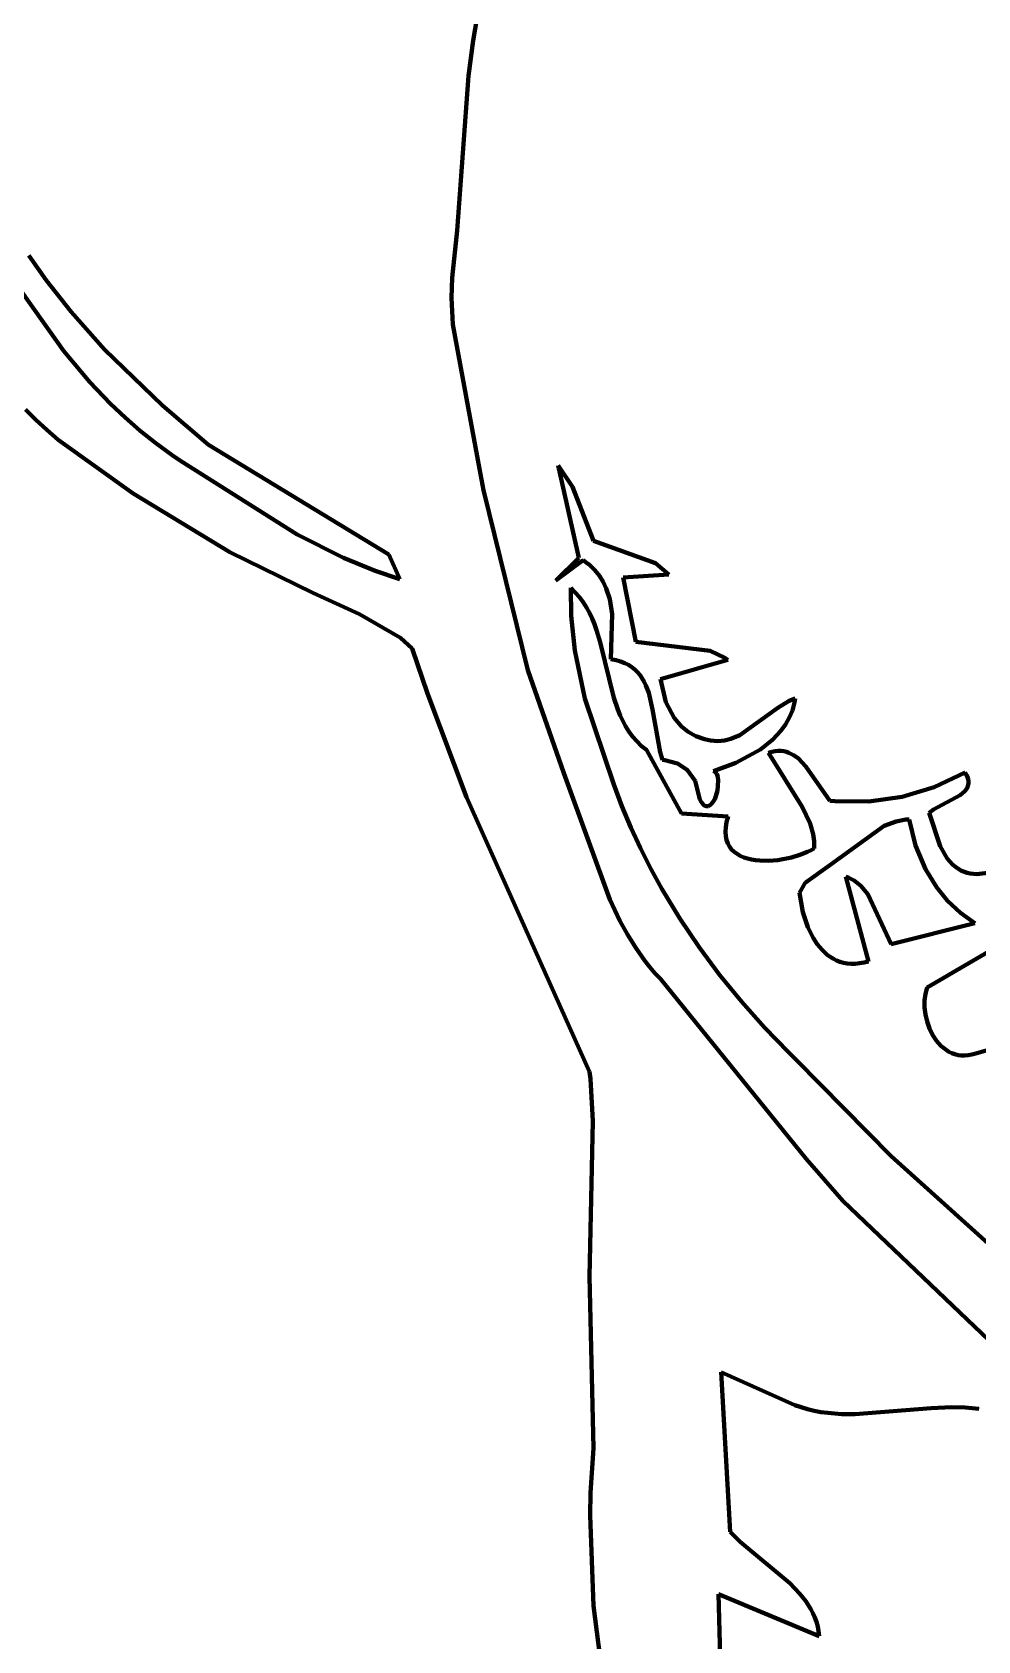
# Model space of a CAD drawing. Header units: millimetres. Extents: x 0 to 15.3, y 0 to 17.7.
# Drawn here: x 3.131 to 4.224, y 12.315 to 14.174 of the extents above; entities that cross this region are included whole.
import ezdxf

# ---------------------------------------------------------------- set-up
doc = ezdxf.new("R2010")
doc.units = ezdxf.units.MM
doc.layers.add('color#0a0a0aff', color=7, linetype='CONTINUOUS', lineweight=100)
doc.layers.add('color#ffffffff', color=7, linetype='CONTINUOUS', lineweight=100)

msp = doc.modelspace()

# ---------------------------------------------------------------- linework, layer by layer
at = {"layer": 'color#0a0a0aff'}
for p, q in [((3.6456, 14.1911), (3.6409, 14.1641)), ((3.6409, 14.1641), (3.6356, 14.1233)), ((3.6356, 14.1233), (3.6225, 13.9445)), ((3.6225, 13.9445), (3.6166, 13.8899)), ((3.0807, 13.928), (3.1681, 13.805)), ((3.1475, 13.887), (3.1274, 13.9155)), ((3.1764, 13.8505), (3.1475, 13.887)), ((3.6166, 13.8899), (3.6159, 13.8667)), ((3.6159, 13.8667), (3.6173, 13.8359)), ((3.2151, 13.8071), (3.1764, 13.8505)), ((3.6173, 13.8359), (3.6483, 13.6691)), ((3.1681, 13.805), (3.1981, 13.7695)), ((3.2821, 13.7424), (3.2151, 13.8071)), ((3.1981, 13.7695), (3.222, 13.7444)), ((3.1358, 13.7259), (3.1236, 13.7379)), ((3.222, 13.7444), (3.2387, 13.7284)), ((3.335, 13.6969), (3.2821, 13.7424)), ((3.1484, 13.7142), (3.1358, 13.7259)), ((3.2387, 13.7284), (3.2561, 13.7131)), ((3.1613, 13.7028), (3.1484, 13.7142)), ((3.2481, 13.6406), (3.1613, 13.7028)), ((3.2561, 13.7131), (3.2743, 13.6987)), ((3.2743, 13.6987), (3.2932, 13.6851)), ((3.2932, 13.6851), (3.3029, 13.6786)), ((3.5434, 13.5703), (3.335, 13.6969)), ((3.3029, 13.6786), (3.4377, 13.5933)), ((3.6483, 13.6691), (3.653, 13.6444)), ((3.7391, 13.6729), (3.7558, 13.6483)), ((3.763, 13.5664), (3.7391, 13.6729)), ((3.653, 13.6444), (3.7041, 13.4366)), ((3.7558, 13.6483), (3.7797, 13.5861)), ((3.3599, 13.5731), (3.2481, 13.6406)), ((3.4377, 13.5933), (3.491, 13.5665)), ((3.7797, 13.5861), (3.8517, 13.5602)), ((3.4558, 13.526), (3.3599, 13.5731)), ((3.5562, 13.5418), (3.5434, 13.5703)), ((3.491, 13.5665), (3.5278, 13.5513)), ((3.5278, 13.5513), (3.5562, 13.5418)), ((3.7363, 13.5402), (3.763, 13.5664)), ((3.7678, 13.5635), (3.7363, 13.5402)), ((3.7716, 13.561), (3.7678, 13.5635)), ((3.7751, 13.5582), (3.7716, 13.561)), ((3.7814, 13.5523), (3.7751, 13.5582)), ((3.7868, 13.5456), (3.7814, 13.5523)), ((3.8517, 13.5602), (3.8671, 13.547)), ((3.7542, 13.4993), (3.7536, 13.5317)), ((3.7536, 13.5317), (3.7589, 13.5264)), ((3.7912, 13.5385), (3.7868, 13.5456)), ((3.7947, 13.5308), (3.7912, 13.5385)), ((3.7987, 13.5186), (3.7947, 13.5308)), ((3.8671, 13.547), (3.814, 13.5436)), ((3.814, 13.5436), (3.8288, 13.4693)), ((3.5097, 13.5011), (3.4558, 13.526)), ((3.7589, 13.5264), (3.7636, 13.5209)), ((3.7636, 13.5209), (3.7679, 13.5151)), ((3.7679, 13.5151), (3.7718, 13.5091)), ((3.8016, 13.5014), (3.7987, 13.5186)), ((3.5569, 13.4739), (3.5097, 13.5011)), ((3.7583, 13.4593), (3.7542, 13.4993)), ((3.7718, 13.5091), (3.7752, 13.5028)), ((3.7752, 13.5028), (3.7783, 13.4963)), ((3.7783, 13.4963), (3.781, 13.4897)), ((3.8001, 13.4492), (3.8016, 13.5014)), ((3.781, 13.4897), (3.7835, 13.4829)), ((3.7835, 13.4829), (3.7877, 13.469)), ((3.5705, 13.4617), (3.5569, 13.4739)), ((3.588, 13.4097), (3.5705, 13.4617)), ((3.7697, 13.4039), (3.7583, 13.4593)), ((3.7877, 13.469), (3.8032, 13.4046)), ((3.8288, 13.4693), (3.9147, 13.4588)), ((3.9147, 13.4588), (3.9318, 13.4507)), ((3.8059, 13.4481), (3.8001, 13.4492)), ((3.8111, 13.4467), (3.8059, 13.4481)), ((3.8159, 13.4448), (3.8111, 13.4467)), ((3.8202, 13.4426), (3.8159, 13.4448)), ((3.8241, 13.4401), (3.8202, 13.4426)), ((3.8277, 13.4372), (3.8241, 13.4401)), ((3.9351, 13.4486), (3.8572, 13.4263)), ((3.9318, 13.4507), (3.9351, 13.4486)), ((3.7041, 13.4366), (3.7455, 13.3177)), ((3.8308, 13.4341), (3.8277, 13.4372)), ((3.8337, 13.4307), (3.8308, 13.4341)), ((3.8362, 13.427), (3.8337, 13.4307)), ((3.8384, 13.4231), (3.8362, 13.427)), ((3.8404, 13.419), (3.8384, 13.4231)), ((3.8437, 13.4103), (3.8404, 13.419)), ((3.8572, 13.4263), (3.8636, 13.3995)), ((3.633, 13.2898), (3.588, 13.4097)), ((3.8033, 13.3044), (3.7697, 13.4039)), ((3.8032, 13.4046), (3.8079, 13.391)), ((3.8481, 13.3913), (3.8437, 13.4103)), ((3.9927, 13.3932), (4.0059, 13.401)), ((4.0059, 13.401), (4.013, 13.4039)), ((4.013, 13.4039), (4.0121, 13.3991)), ((3.8079, 13.391), (3.8106, 13.3844)), ((3.8106, 13.3844), (3.8136, 13.378)), ((3.8568, 13.3419), (3.8481, 13.3913)), ((3.8636, 13.3995), (3.8731, 13.3816)), ((3.8731, 13.3816), (3.8817, 13.3716)), ((3.949, 13.3615), (3.9927, 13.3932)), ((4.0096, 13.3901), (4.0061, 13.3816)), ((4.0121, 13.3991), (4.0096, 13.3901)), ((3.8136, 13.378), (3.817, 13.3717)), ((3.817, 13.3717), (3.8208, 13.3657)), ((3.8208, 13.3657), (3.8251, 13.36)), ((3.8817, 13.3716), (3.8893, 13.3653)), ((3.8893, 13.3653), (3.8981, 13.3602)), ((3.9964, 13.3664), (3.9872, 13.3565)), ((4.0017, 13.3737), (3.9964, 13.3664)), ((4.0061, 13.3816), (4.0017, 13.3737)), ((3.8251, 13.36), (3.8299, 13.3545)), ((3.8299, 13.3545), (3.8351, 13.3493)), ((3.8351, 13.3493), (3.841, 13.3445)), ((3.8981, 13.3602), (3.908, 13.3567)), ((3.908, 13.3567), (3.9152, 13.3552)), ((3.9152, 13.3552), (3.9194, 13.3548)), ((3.9194, 13.3548), (3.9235, 13.3547)), ((3.9235, 13.3547), (3.9313, 13.3554)), ((3.9313, 13.3554), (3.9386, 13.3572)), ((3.9386, 13.3572), (3.949, 13.3615)), ((3.9729, 13.345), (3.9444, 13.3294)), ((3.9872, 13.3565), (3.9729, 13.345)), ((3.841, 13.3445), (3.8816, 13.271)), ((3.8597, 13.3331), (3.8568, 13.3419)), ((3.8624, 13.3328), (3.8597, 13.3331)), ((3.8769, 13.3288), (3.8624, 13.3328)), ((3.8882, 13.3214), (3.8769, 13.3288)), ((3.9444, 13.3294), (3.9187, 13.3198)), ((3.9821, 13.3412), (3.9859, 13.3423)), ((4.021, 13.2785), (3.9821, 13.3412)), ((3.9859, 13.3423), (3.9896, 13.343)), ((3.9896, 13.343), (3.9931, 13.3433)), ((3.9931, 13.3433), (3.9965, 13.3432)), ((3.9965, 13.3432), (3.9997, 13.3429)), ((3.9997, 13.3429), (4.0027, 13.3422)), ((4.0027, 13.3422), (4.0057, 13.3412)), ((4.0057, 13.3412), (4.0111, 13.3385)), ((4.0111, 13.3385), (4.0162, 13.3348)), ((4.0162, 13.3348), (4.0252, 13.3253)), ((3.7455, 13.3177), (3.7487, 13.3093)), ((3.7487, 13.3093), (3.7986, 13.1716)), ((3.8973, 13.3089), (3.8882, 13.3214)), ((3.9028, 13.2872), (3.8973, 13.3089)), ((3.9187, 13.3198), (3.9201, 13.3191)), ((3.9201, 13.3191), (3.9212, 13.318)), ((3.9212, 13.318), (3.9222, 13.3167)), ((3.9222, 13.3167), (3.9235, 13.3133)), ((3.9241, 13.3091), (3.923, 13.297)), ((3.9235, 13.3133), (3.9241, 13.3091)), ((4.0252, 13.3253), (4.0528, 13.2858)), ((4.1736, 13.3016), (4.2092, 13.3184)), ((4.2092, 13.3184), (4.2108, 13.3157)), ((4.2108, 13.3157), (4.212, 13.3131)), ((4.212, 13.3131), (4.2128, 13.3106)), ((4.2128, 13.3106), (4.2131, 13.3083)), ((4.2131, 13.3083), (4.2132, 13.3061)), ((3.7753, 12.9727), (3.633, 13.2898)), ((3.8127, 13.2795), (3.8033, 13.3044)), ((3.923, 13.297), (3.9199, 13.2877)), ((4.0978, 13.2848), (4.1363, 13.2903)), ((4.1363, 13.2903), (4.1736, 13.3016)), ((4.2034, 13.292), (4.1726, 13.2757)), ((4.2088, 13.2966), (4.2034, 13.292)), ((4.2114, 13.3001), (4.2088, 13.2966)), ((4.2129, 13.304), (4.2114, 13.3001)), ((4.2132, 13.3061), (4.2129, 13.304)), ((3.823, 13.255), (3.8127, 13.2795)), ((3.8816, 13.271), (3.9354, 13.2675)), ((3.9042, 13.2846), (3.9028, 13.2872)), ((3.9057, 13.2825), (3.9042, 13.2846)), ((3.9071, 13.281), (3.9057, 13.2825)), ((3.9085, 13.28), (3.9071, 13.281)), ((3.9099, 13.2794), (3.9085, 13.28)), ((3.9113, 13.2793), (3.9099, 13.2794)), ((3.9127, 13.2796), (3.9113, 13.2793)), ((3.914, 13.2802), (3.9127, 13.2796)), ((3.9153, 13.2812), (3.914, 13.2802)), ((3.9177, 13.284), (3.9153, 13.2812)), ((3.9199, 13.2877), (3.9177, 13.284)), ((4.0301, 13.2593), (4.021, 13.2785)), ((4.0528, 13.2858), (4.0585, 13.2853)), ((4.0585, 13.2853), (4.0978, 13.2848)), ((4.1726, 13.2757), (4.1675, 13.2718)), ((4.1675, 13.2718), (4.1802, 13.2333)), ((3.8341, 13.2309), (3.823, 13.255)), ((3.9327, 13.2552), (3.9323, 13.2498)), ((3.9337, 13.2611), (3.9327, 13.2552)), ((3.9354, 13.2675), (3.9337, 13.2611)), ((4.0335, 13.2473), (4.0301, 13.2593)), ((4.1156, 13.2569), (4.0529, 13.2114)), ((4.1295, 13.2619), (4.1156, 13.2569)), ((4.1408, 13.2639), (4.1295, 13.2619)), ((4.1447, 13.2641), (4.1408, 13.2639)), ((4.152, 13.2342), (4.1447, 13.2641)), ((3.9323, 13.2498), (3.9327, 13.2449)), ((3.9327, 13.2449), (3.9336, 13.2404)), ((3.9336, 13.2404), (3.9351, 13.2364)), ((3.9351, 13.2364), (3.9371, 13.2327)), ((4.0347, 13.2391), (4.0335, 13.2473)), ((4.0349, 13.2306), (4.0347, 13.2391)), ((4.1635, 13.2065), (4.152, 13.2342)), ((4.1802, 13.2333), (4.1883, 13.2191)), ((3.8461, 13.2072), (3.8341, 13.2309)), ((3.9371, 13.2327), (3.9395, 13.2295)), ((3.9395, 13.2295), (3.9425, 13.2266)), ((3.9425, 13.2266), (3.9458, 13.2242)), ((3.9458, 13.2242), (3.9495, 13.2221)), ((3.9495, 13.2221), (3.9535, 13.2203)), ((3.9535, 13.2203), (3.9579, 13.2189)), ((3.9579, 13.2189), (3.9625, 13.2178)), ((3.9625, 13.2178), (3.9672, 13.217)), ((3.9672, 13.217), (3.9722, 13.2165)), ((3.9722, 13.2165), (3.9825, 13.2164)), ((3.9825, 13.2164), (3.993, 13.2172)), ((3.993, 13.2172), (4.0086, 13.2202)), ((4.0086, 13.2202), (4.0183, 13.2231)), ((4.0183, 13.2231), (4.0272, 13.2266)), ((4.0272, 13.2266), (4.0312, 13.2285)), ((4.0312, 13.2285), (4.0349, 13.2306)), ((4.1883, 13.2191), (4.1946, 13.212)), ((3.8589, 13.1839), (3.8461, 13.2072)), ((4.0529, 13.2114), (4.0243, 13.1907)), ((4.0977, 13.1001), (4.0715, 13.198)), ((4.0715, 13.198), (4.0748, 13.1967)), ((4.0748, 13.1967), (4.0809, 13.1935)), ((4.1764, 13.1854), (4.1635, 13.2065)), ((4.1946, 13.212), (4.1995, 13.2081)), ((4.1995, 13.2081), (4.2052, 13.2049)), ((4.2052, 13.2049), (4.2116, 13.2026)), ((4.2116, 13.2026), (4.2151, 13.2018)), ((4.2151, 13.2018), (4.2188, 13.2012)), ((4.2188, 13.2012), (4.2227, 13.2009)), ((4.2227, 13.2009), (4.2387, 13.2029)), ((3.8796, 13.1498), (3.8589, 13.1839)), ((4.0243, 13.1907), (4.018, 13.1793)), ((4.018, 13.1793), (4.0219, 13.1571)), ((4.0809, 13.1935), (4.0887, 13.1875)), ((4.0887, 13.1875), (4.097, 13.1777)), ((4.097, 13.1777), (4.1239, 13.1202)), ((4.189, 13.1701), (4.1764, 13.1854)), ((3.7986, 13.1716), (3.8103, 13.1469)), ((4.2037, 13.1563), (4.189, 13.1701)), ((3.8103, 13.1469), (3.8191, 13.131)), ((3.9018, 13.1167), (3.8796, 13.1498)), ((4.0219, 13.1571), (4.0276, 13.1395)), ((4.1239, 13.1202), (4.2206, 13.1441)), ((4.2206, 13.1441), (4.2037, 13.1563)), ((3.8191, 13.131), (3.8287, 13.1156)), ((4.0276, 13.1395), (4.0336, 13.1273)), ((4.0336, 13.1273), (4.0384, 13.1199)), ((4.2615, 13.126), (4.1653, 13.0701)), ((3.8287, 13.1156), (3.8392, 13.1008)), ((3.9256, 13.0847), (3.9018, 13.1167)), ((4.0384, 13.1199), (4.0439, 13.1134)), ((4.0439, 13.1134), (4.05, 13.1077)), ((4.05, 13.1077), (4.0534, 13.1052)), ((4.0534, 13.1052), (4.057, 13.1031)), ((4.057, 13.1031), (4.0607, 13.1013)), ((3.8392, 13.1008), (3.8449, 13.0936)), ((3.8449, 13.0936), (3.8509, 13.0866)), ((3.8509, 13.0866), (3.8572, 13.0798)), ((3.9508, 13.0538), (3.9256, 13.0847)), ((4.0607, 13.1013), (4.0646, 13.0998)), ((4.0646, 13.0998), (4.0688, 13.0986)), ((4.0688, 13.0986), (4.0731, 13.0978)), ((4.0731, 13.0978), (4.0776, 13.0974)), ((4.0776, 13.0974), (4.0823, 13.0974)), ((4.0823, 13.0974), (4.0872, 13.0979)), ((4.0872, 13.0979), (4.0924, 13.0987)), ((4.0924, 13.0987), (4.0977, 13.1001)), ((3.8572, 13.0798), (4.0255, 12.8721)), ((4.1653, 13.0701), (4.1633, 13.0628)), ((3.9773, 13.0239), (3.9508, 13.0538)), ((4.1633, 13.0628), (4.1623, 13.055)), ((4.1623, 13.055), (4.1623, 13.0469)), ((4.1623, 13.0469), (4.1633, 13.0386)), ((4.1633, 13.0386), (4.1652, 13.0305)), ((4.1652, 13.0305), (4.168, 13.0227)), ((4.005, 12.9953), (3.9773, 13.0239)), ((4.168, 13.0227), (4.1717, 13.0153)), ((4.1717, 13.0153), (4.1761, 13.0085)), ((4.0145, 12.986), (4.005, 12.9953)), ((4.1761, 13.0085), (4.1813, 13.0026)), ((4.1813, 13.0026), (4.1842, 13.0001)), ((4.1842, 13.0001), (4.1872, 12.9978)), ((4.1872, 12.9978), (4.1904, 12.9958)), ((4.1904, 12.9958), (4.1938, 12.9941)), ((4.1938, 12.9941), (4.1973, 12.9928)), ((4.1973, 12.9928), (4.201, 12.9919)), ((4.201, 12.9919), (4.2048, 12.9914)), ((4.2048, 12.9914), (4.2088, 12.9913)), ((4.2088, 12.9913), (4.2129, 12.9916)), ((4.2129, 12.9916), (4.2171, 12.9924)), ((4.2171, 12.9924), (4.2214, 12.9938)), ((4.2214, 12.9938), (4.2654, 13.0066)), ((4.1237, 12.8752), (4.0145, 12.986)), ((3.7763, 12.9646), (3.7753, 12.9727)), ((3.7792, 12.9157), (3.7763, 12.9646)), ((3.7751, 12.7359), (3.7792, 12.9157)), ((4.0255, 12.8721), (4.0678, 12.8236)), ((4.3128, 12.7046), (4.1237, 12.8752)), ((4.0678, 12.8236), (4.2909, 12.6104)), ((3.78, 12.5376), (3.7751, 12.7359)), ((3.9272, 12.6254), (3.9376, 12.441)), ((4.0126, 12.5873), (3.9272, 12.6254)), ((4.027, 12.5829), (4.0126, 12.5873)), ((4.0348, 12.581), (4.027, 12.5829)), ((4.1698, 12.5841), (4.0821, 12.5769)), ((4.1936, 12.585), (4.1698, 12.5841)), ((4.2094, 12.5846), (4.1936, 12.585)), ((4.2172, 12.584), (4.2094, 12.5846)), ((4.2251, 12.5831), (4.2172, 12.584)), ((4.0426, 12.5795), (4.0348, 12.581)), ((4.0505, 12.5784), (4.0426, 12.5795)), ((4.0663, 12.5771), (4.0505, 12.5784)), ((4.0821, 12.5769), (4.0663, 12.5771)), ((3.7763, 12.486), (3.78, 12.5376)), ((3.776, 12.4599), (3.7763, 12.486)), ((3.7797, 12.3556), (3.776, 12.4599)), ((3.9376, 12.441), (3.9492, 12.4295)), ((3.9492, 12.4295), (4.0066, 12.3817)), ((4.0066, 12.3817), (4.0183, 12.3696)), ((4.0407, 12.3206), (3.9244, 12.3689)), ((3.9244, 12.3689), (3.9276, 12.2442)), ((4.0183, 12.3696), (4.025, 12.361)), ((4.025, 12.361), (4.0309, 12.3518)), ((3.8117, 12.11), (3.7797, 12.3556)), ((4.0309, 12.3518), (4.0333, 12.3471)), ((4.0333, 12.3471), (4.0355, 12.3421)), ((4.0355, 12.3421), (4.0374, 12.337)), ((4.0374, 12.337), (4.0389, 12.3317)), ((4.0389, 12.3317), (4.04, 12.3262)), ((4.04, 12.3262), (4.0407, 12.3206))]:
    msp.add_line(p, q, dxfattribs=at)
at = {"layer": 'color#ffffffff'}
for p, q in [((3.6409, 14.1641), (3.6456, 14.1911)), ((3.6356, 14.1233), (3.6409, 14.1641)), ((3.6225, 13.9445), (3.6356, 14.1233)), ((3.6166, 13.8899), (3.6225, 13.9445)), ((3.1681, 13.805), (3.0807, 13.928)), ((3.1274, 13.9155), (3.1475, 13.887)), ((3.1475, 13.887), (3.1764, 13.8505)), ((3.6159, 13.8667), (3.6166, 13.8899)), ((3.6173, 13.8359), (3.6159, 13.8667)), ((3.1764, 13.8505), (3.2151, 13.8071)), ((3.6483, 13.6691), (3.6173, 13.8359)), ((3.1981, 13.7695), (3.1681, 13.805)), ((3.2151, 13.8071), (3.2821, 13.7424)), ((3.222, 13.7444), (3.1981, 13.7695)), ((3.1236, 13.7379), (3.1358, 13.7259)), ((3.2387, 13.7284), (3.222, 13.7444)), ((3.2821, 13.7424), (3.335, 13.6969)), ((3.1358, 13.7259), (3.1484, 13.7142)), ((3.2561, 13.7131), (3.2387, 13.7284)), ((3.1484, 13.7142), (3.1613, 13.7028)), ((3.1613, 13.7028), (3.2481, 13.6406)), ((3.2743, 13.6987), (3.2561, 13.7131)), ((3.2932, 13.6851), (3.2743, 13.6987)), ((3.3029, 13.6786), (3.2932, 13.6851)), ((3.335, 13.6969), (3.5434, 13.5703)), ((3.4377, 13.5933), (3.3029, 13.6786)), ((3.653, 13.6444), (3.6483, 13.6691)), ((3.7391, 13.6729), (3.763, 13.5664)), ((3.7558, 13.6483), (3.7391, 13.6729)), ((3.7041, 13.4366), (3.653, 13.6444)), ((3.7797, 13.5861), (3.7558, 13.6483)), ((3.2481, 13.6406), (3.3599, 13.5731)), ((3.491, 13.5665), (3.4377, 13.5933)), ((3.8517, 13.5602), (3.7797, 13.5861)), ((3.3599, 13.5731), (3.4558, 13.526)), ((3.5434, 13.5703), (3.5562, 13.5418)), ((3.5278, 13.5513), (3.491, 13.5665)), ((3.5562, 13.5418), (3.5278, 13.5513)), ((3.763, 13.5664), (3.7363, 13.5402)), ((3.7363, 13.5402), (3.7678, 13.5635)), ((3.7678, 13.5635), (3.7716, 13.561)), ((3.7716, 13.561), (3.7751, 13.5582)), ((3.7751, 13.5582), (3.7814, 13.5523)), ((3.7814, 13.5523), (3.7868, 13.5456)), ((3.8671, 13.547), (3.8517, 13.5602)), ((3.7589, 13.5264), (3.7536, 13.5317)), ((3.7536, 13.5317), (3.7542, 13.4993)), ((3.7868, 13.5456), (3.7912, 13.5385)), ((3.7912, 13.5385), (3.7947, 13.5308)), ((3.7947, 13.5308), (3.7987, 13.5186)), ((3.814, 13.5436), (3.8671, 13.547)), ((3.8288, 13.4693), (3.814, 13.5436)), ((3.4558, 13.526), (3.5097, 13.5011)), ((3.7636, 13.5209), (3.7589, 13.5264)), ((3.7679, 13.5151), (3.7636, 13.5209)), ((3.7718, 13.5091), (3.7679, 13.5151)), ((3.7987, 13.5186), (3.8016, 13.5014)), ((3.5097, 13.5011), (3.5569, 13.4739)), ((3.7542, 13.4993), (3.7583, 13.4593)), ((3.7752, 13.5028), (3.7718, 13.5091)), ((3.7783, 13.4963), (3.7752, 13.5028)), ((3.781, 13.4897), (3.7783, 13.4963)), ((3.8016, 13.5014), (3.8001, 13.4492)), ((3.7835, 13.4829), (3.781, 13.4897)), ((3.7877, 13.469), (3.7835, 13.4829)), ((3.5569, 13.4739), (3.5705, 13.4617)), ((3.5705, 13.4617), (3.588, 13.4097)), ((3.7583, 13.4593), (3.7697, 13.4039)), ((3.8032, 13.4046), (3.7877, 13.469)), ((3.9147, 13.4588), (3.8288, 13.4693)), ((3.9318, 13.4507), (3.9147, 13.4588)), ((3.8001, 13.4492), (3.8059, 13.4481)), ((3.8059, 13.4481), (3.8111, 13.4467)), ((3.8111, 13.4467), (3.8159, 13.4448)), ((3.8159, 13.4448), (3.8202, 13.4426)), ((3.8202, 13.4426), (3.8241, 13.4401)), ((3.8241, 13.4401), (3.8277, 13.4372)), ((3.8572, 13.4263), (3.9351, 13.4486)), ((3.9351, 13.4486), (3.9318, 13.4507)), ((3.7455, 13.3177), (3.7041, 13.4366)), ((3.8277, 13.4372), (3.8308, 13.4341)), ((3.8308, 13.4341), (3.8337, 13.4307)), ((3.8337, 13.4307), (3.8362, 13.427)), ((3.8362, 13.427), (3.8384, 13.4231)), ((3.8384, 13.4231), (3.8404, 13.419)), ((3.8404, 13.419), (3.8437, 13.4103)), ((3.8636, 13.3995), (3.8572, 13.4263)), ((3.588, 13.4097), (3.633, 13.2898)), ((3.7697, 13.4039), (3.8033, 13.3044)), ((3.8079, 13.391), (3.8032, 13.4046)), ((3.8437, 13.4103), (3.8481, 13.3913)), ((4.0059, 13.401), (3.9927, 13.3932)), ((4.013, 13.4039), (4.0059, 13.401)), ((4.0121, 13.3991), (4.013, 13.4039)), ((3.8106, 13.3844), (3.8079, 13.391)), ((3.8136, 13.378), (3.8106, 13.3844)), ((3.8481, 13.3913), (3.8568, 13.3419)), ((3.8731, 13.3816), (3.8636, 13.3995)), ((3.8817, 13.3716), (3.8731, 13.3816)), ((3.9927, 13.3932), (3.949, 13.3615)), ((4.0061, 13.3816), (4.0096, 13.3901)), ((4.0096, 13.3901), (4.0121, 13.3991)), ((3.817, 13.3717), (3.8136, 13.378)), ((3.8208, 13.3657), (3.817, 13.3717)), ((3.8251, 13.36), (3.8208, 13.3657)), ((3.8893, 13.3653), (3.8817, 13.3716)), ((3.8981, 13.3602), (3.8893, 13.3653)), ((3.9872, 13.3565), (3.9964, 13.3664)), ((3.9964, 13.3664), (4.0017, 13.3737)), ((4.0017, 13.3737), (4.0061, 13.3816)), ((3.8299, 13.3545), (3.8251, 13.36)), ((3.8351, 13.3493), (3.8299, 13.3545)), ((3.841, 13.3445), (3.8351, 13.3493)), ((3.908, 13.3567), (3.8981, 13.3602)), ((3.9152, 13.3552), (3.908, 13.3567)), ((3.9194, 13.3548), (3.9152, 13.3552)), ((3.9235, 13.3547), (3.9194, 13.3548)), ((3.9313, 13.3554), (3.9235, 13.3547)), ((3.9386, 13.3572), (3.9313, 13.3554)), ((3.949, 13.3615), (3.9386, 13.3572)), ((3.9444, 13.3294), (3.9729, 13.345)), ((3.9729, 13.345), (3.9872, 13.3565)), ((3.8816, 13.271), (3.841, 13.3445)), ((3.8568, 13.3419), (3.8597, 13.3331)), ((3.8597, 13.3331), (3.8624, 13.3328)), ((3.8624, 13.3328), (3.8769, 13.3288)), ((3.8769, 13.3288), (3.8882, 13.3214)), ((3.9187, 13.3198), (3.9444, 13.3294)), ((3.9859, 13.3423), (3.9821, 13.3412)), ((3.9821, 13.3412), (4.021, 13.2785)), ((3.9896, 13.343), (3.9859, 13.3423)), ((3.9931, 13.3433), (3.9896, 13.343)), ((3.9965, 13.3432), (3.9931, 13.3433)), ((3.9997, 13.3429), (3.9965, 13.3432)), ((4.0027, 13.3422), (3.9997, 13.3429)), ((4.0057, 13.3412), (4.0027, 13.3422)), ((4.0111, 13.3385), (4.0057, 13.3412)), ((4.0162, 13.3348), (4.0111, 13.3385)), ((4.0252, 13.3253), (4.0162, 13.3348)), ((3.7487, 13.3093), (3.7455, 13.3177)), ((3.7986, 13.1716), (3.7487, 13.3093)), ((3.8882, 13.3214), (3.8973, 13.3089)), ((3.8973, 13.3089), (3.9028, 13.2872)), ((3.9201, 13.3191), (3.9187, 13.3198)), ((3.9212, 13.318), (3.9201, 13.3191)), ((3.9222, 13.3167), (3.9212, 13.318)), ((3.9235, 13.3133), (3.9222, 13.3167)), ((3.923, 13.297), (3.9241, 13.3091)), ((3.9241, 13.3091), (3.9235, 13.3133)), ((4.0528, 13.2858), (4.0252, 13.3253)), ((4.2092, 13.3184), (4.1736, 13.3016)), ((4.2108, 13.3157), (4.2092, 13.3184)), ((4.212, 13.3131), (4.2108, 13.3157)), ((4.2128, 13.3106), (4.212, 13.3131)), ((4.2131, 13.3083), (4.2128, 13.3106)), ((4.2132, 13.3061), (4.2131, 13.3083)), ((3.633, 13.2898), (3.7753, 12.9727)), ((3.8033, 13.3044), (3.8127, 13.2795)), ((3.9199, 13.2877), (3.923, 13.297)), ((4.1363, 13.2903), (4.0978, 13.2848)), ((4.1736, 13.3016), (4.1363, 13.2903)), ((4.1726, 13.2757), (4.2034, 13.292)), ((4.2034, 13.292), (4.2088, 13.2966)), ((4.2088, 13.2966), (4.2114, 13.3001)), ((4.2114, 13.3001), (4.2129, 13.304)), ((4.2129, 13.304), (4.2132, 13.3061)), ((3.8127, 13.2795), (3.823, 13.255)), ((3.9354, 13.2675), (3.8816, 13.271)), ((3.9028, 13.2872), (3.9042, 13.2846)), ((3.9042, 13.2846), (3.9057, 13.2825)), ((3.9057, 13.2825), (3.9071, 13.281)), ((3.9071, 13.281), (3.9085, 13.28)), ((3.9085, 13.28), (3.9099, 13.2794)), ((3.9099, 13.2794), (3.9113, 13.2793)), ((3.9113, 13.2793), (3.9127, 13.2796)), ((3.9127, 13.2796), (3.914, 13.2802)), ((3.914, 13.2802), (3.9153, 13.2812)), ((3.9153, 13.2812), (3.9177, 13.284)), ((3.9177, 13.284), (3.9199, 13.2877)), ((4.021, 13.2785), (4.0301, 13.2593)), ((4.0585, 13.2853), (4.0528, 13.2858)), ((4.0978, 13.2848), (4.0585, 13.2853)), ((4.1675, 13.2718), (4.1726, 13.2757)), ((4.1802, 13.2333), (4.1675, 13.2718)), ((3.823, 13.255), (3.8341, 13.2309)), ((3.9323, 13.2498), (3.9327, 13.2552)), ((3.9327, 13.2552), (3.9337, 13.2611)), ((3.9337, 13.2611), (3.9354, 13.2675)), ((4.0301, 13.2593), (4.0335, 13.2473)), ((4.0529, 13.2114), (4.1156, 13.2569)), ((4.1156, 13.2569), (4.1295, 13.2619)), ((4.1295, 13.2619), (4.1408, 13.2639)), ((4.1408, 13.2639), (4.1447, 13.2641)), ((4.1447, 13.2641), (4.152, 13.2342)), ((3.9327, 13.2449), (3.9323, 13.2498)), ((3.9336, 13.2404), (3.9327, 13.2449)), ((3.9351, 13.2364), (3.9336, 13.2404)), ((3.9371, 13.2327), (3.9351, 13.2364)), ((4.0335, 13.2473), (4.0347, 13.2391)), ((4.0347, 13.2391), (4.0349, 13.2306)), ((4.152, 13.2342), (4.1635, 13.2065)), ((4.1883, 13.2191), (4.1802, 13.2333)), ((3.8341, 13.2309), (3.8461, 13.2072)), ((3.9395, 13.2295), (3.9371, 13.2327)), ((3.9425, 13.2266), (3.9395, 13.2295)), ((3.9458, 13.2242), (3.9425, 13.2266)), ((3.9495, 13.2221), (3.9458, 13.2242)), ((3.9535, 13.2203), (3.9495, 13.2221)), ((3.9579, 13.2189), (3.9535, 13.2203)), ((3.9625, 13.2178), (3.9579, 13.2189)), ((3.9672, 13.217), (3.9625, 13.2178)), ((3.9722, 13.2165), (3.9672, 13.217)), ((3.9825, 13.2164), (3.9722, 13.2165)), ((3.993, 13.2172), (3.9825, 13.2164)), ((4.0086, 13.2202), (3.993, 13.2172)), ((4.0183, 13.2231), (4.0086, 13.2202)), ((4.0272, 13.2266), (4.0183, 13.2231)), ((4.0312, 13.2285), (4.0272, 13.2266)), ((4.0349, 13.2306), (4.0312, 13.2285)), ((4.1946, 13.212), (4.1883, 13.2191)), ((3.8461, 13.2072), (3.8589, 13.1839)), ((4.0243, 13.1907), (4.0529, 13.2114)), ((4.0748, 13.1967), (4.0715, 13.198)), ((4.0715, 13.198), (4.0977, 13.1001)), ((4.0809, 13.1935), (4.0748, 13.1967)), ((4.1635, 13.2065), (4.1764, 13.1854)), ((4.1995, 13.2081), (4.1946, 13.212)), ((4.2052, 13.2049), (4.1995, 13.2081)), ((4.2116, 13.2026), (4.2052, 13.2049)), ((4.2151, 13.2018), (4.2116, 13.2026)), ((4.2188, 13.2012), (4.2151, 13.2018)), ((4.2227, 13.2009), (4.2188, 13.2012)), ((4.2387, 13.2029), (4.2227, 13.2009)), ((3.8589, 13.1839), (3.8796, 13.1498)), ((4.018, 13.1793), (4.0243, 13.1907)), ((4.0219, 13.1571), (4.018, 13.1793)), ((4.0887, 13.1875), (4.0809, 13.1935)), ((4.097, 13.1777), (4.0887, 13.1875)), ((4.1239, 13.1202), (4.097, 13.1777)), ((4.1764, 13.1854), (4.189, 13.1701)), ((3.8103, 13.1469), (3.7986, 13.1716)), ((4.189, 13.1701), (4.2037, 13.1563)), ((3.8191, 13.131), (3.8103, 13.1469)), ((3.8796, 13.1498), (3.9018, 13.1167)), ((4.0276, 13.1395), (4.0219, 13.1571)), ((4.2206, 13.1441), (4.1239, 13.1202)), ((4.2037, 13.1563), (4.2206, 13.1441)), ((3.8287, 13.1156), (3.8191, 13.131)), ((4.0336, 13.1273), (4.0276, 13.1395)), ((4.0384, 13.1199), (4.0336, 13.1273)), ((4.1653, 13.0701), (4.2615, 13.126)), ((3.8392, 13.1008), (3.8287, 13.1156)), ((3.9018, 13.1167), (3.9256, 13.0847)), ((4.0439, 13.1134), (4.0384, 13.1199)), ((4.05, 13.1077), (4.0439, 13.1134)), ((4.0534, 13.1052), (4.05, 13.1077)), ((4.057, 13.1031), (4.0534, 13.1052)), ((4.0607, 13.1013), (4.057, 13.1031)), ((3.8449, 13.0936), (3.8392, 13.1008)), ((3.8509, 13.0866), (3.8449, 13.0936)), ((3.8572, 13.0798), (3.8509, 13.0866)), ((3.9256, 13.0847), (3.9508, 13.0538)), ((4.0646, 13.0998), (4.0607, 13.1013)), ((4.0688, 13.0986), (4.0646, 13.0998)), ((4.0731, 13.0978), (4.0688, 13.0986)), ((4.0776, 13.0974), (4.0731, 13.0978)), ((4.0823, 13.0974), (4.0776, 13.0974)), ((4.0872, 13.0979), (4.0823, 13.0974)), ((4.0924, 13.0987), (4.0872, 13.0979)), ((4.0977, 13.1001), (4.0924, 13.0987)), ((4.0255, 12.8721), (3.8572, 13.0798)), ((4.1633, 13.0628), (4.1653, 13.0701)), ((3.9508, 13.0538), (3.9773, 13.0239)), ((4.1623, 13.055), (4.1633, 13.0628)), ((4.1623, 13.0469), (4.1623, 13.055)), ((4.1633, 13.0386), (4.1623, 13.0469)), ((4.1652, 13.0305), (4.1633, 13.0386)), ((4.168, 13.0227), (4.1652, 13.0305)), ((3.9773, 13.0239), (4.005, 12.9953)), ((4.1717, 13.0153), (4.168, 13.0227)), ((4.1761, 13.0085), (4.1717, 13.0153)), ((4.005, 12.9953), (4.0145, 12.986)), ((4.1813, 13.0026), (4.1761, 13.0085)), ((4.1842, 13.0001), (4.1813, 13.0026)), ((4.1872, 12.9978), (4.1842, 13.0001)), ((4.1904, 12.9958), (4.1872, 12.9978)), ((4.1938, 12.9941), (4.1904, 12.9958)), ((4.1973, 12.9928), (4.1938, 12.9941)), ((4.201, 12.9919), (4.1973, 12.9928)), ((4.2048, 12.9914), (4.201, 12.9919)), ((4.2088, 12.9913), (4.2048, 12.9914)), ((4.2129, 12.9916), (4.2088, 12.9913)), ((4.2171, 12.9924), (4.2129, 12.9916)), ((4.2214, 12.9938), (4.2171, 12.9924)), ((4.2654, 13.0066), (4.2214, 12.9938)), ((4.0145, 12.986), (4.1237, 12.8752)), ((3.7753, 12.9727), (3.7763, 12.9646)), ((3.7763, 12.9646), (3.7792, 12.9157)), ((3.7792, 12.9157), (3.7751, 12.7359)), ((4.0678, 12.8236), (4.0255, 12.8721)), ((4.1237, 12.8752), (4.3128, 12.7046)), ((4.2909, 12.6104), (4.0678, 12.8236)), ((3.7751, 12.7359), (3.78, 12.5376)), ((3.9272, 12.6254), (4.0126, 12.5873)), ((3.9376, 12.441), (3.9272, 12.6254)), ((4.0126, 12.5873), (4.027, 12.5829)), ((4.027, 12.5829), (4.0348, 12.581)), ((4.0821, 12.5769), (4.1698, 12.5841)), ((4.1698, 12.5841), (4.1936, 12.585)), ((4.1936, 12.585), (4.2094, 12.5846)), ((4.2094, 12.5846), (4.2172, 12.584)), ((4.2172, 12.584), (4.2251, 12.5831)), ((4.0348, 12.581), (4.0426, 12.5795)), ((4.0426, 12.5795), (4.0505, 12.5784)), ((4.0505, 12.5784), (4.0663, 12.5771)), ((4.0663, 12.5771), (4.0821, 12.5769)), ((3.78, 12.5376), (3.7763, 12.486)), ((3.7763, 12.486), (3.776, 12.4599)), ((3.776, 12.4599), (3.7797, 12.3556)), ((3.9492, 12.4295), (3.9376, 12.441)), ((4.0066, 12.3817), (3.9492, 12.4295)), ((4.0183, 12.3696), (4.0066, 12.3817)), ((3.9276, 12.2442), (3.9244, 12.3689)), ((3.9244, 12.3689), (4.0407, 12.3206)), ((4.025, 12.361), (4.0183, 12.3696)), ((4.0309, 12.3518), (4.025, 12.361)), ((3.7797, 12.3556), (3.8117, 12.11)), ((4.0333, 12.3471), (4.0309, 12.3518)), ((4.0355, 12.3421), (4.0333, 12.3471)), ((4.0374, 12.337), (4.0355, 12.3421)), ((4.0389, 12.3317), (4.0374, 12.337)), ((4.04, 12.3262), (4.0389, 12.3317)), ((4.0407, 12.3206), (4.04, 12.3262))]:
    msp.add_line(p, q, dxfattribs=at)

doc.saveas('drawing.dxf')
